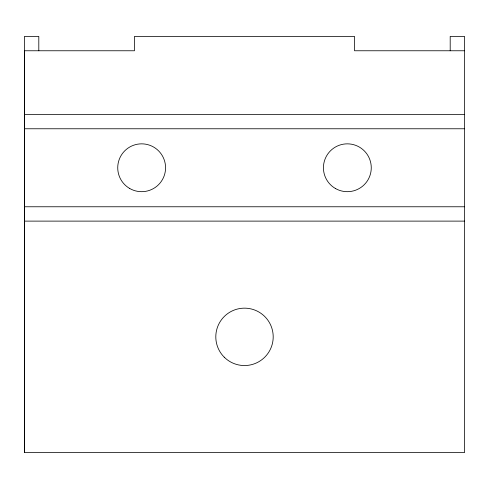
<?xml version="1.0" encoding="UTF-8"?>
<svg xmlns="http://www.w3.org/2000/svg" width="489" height="489" viewBox="0 0 489 489"><rect width="100%" height="100%" fill="white"/><g stroke="black" fill="none" stroke-linecap="round" stroke-linejoin="round"><path stroke-width="0.73" d="M464.55 50.764L354.525 50.764L354.525 36.412L134.475 36.412L134.475 50.764L24.45 50.764L24.45 452.588L464.55 452.588L464.55 36.412L450.198 36.412L450.198 50.764M24.45 114.414L464.55 114.414M24.45 128.766L464.55 128.766M24.45 206.768L464.55 206.768M24.45 221.114L464.55 221.114M38.802 50.764L38.802 36.412L24.45 36.412L24.45 452.588M129.695 188.479A23.918 23.918 0 0 0 165.569 167.764A23.918 23.918 0 0 0 129.695 147.048A23.918 23.918 0 0 0 129.695 188.479M335.393 188.479A23.918 23.918 0 0 0 371.267 167.764A23.918 23.918 0 0 0 335.393 147.048A23.918 23.918 0 0 0 335.393 188.479M224.249 357.19A28.704 28.704 0 0 0 272.239 344.225A28.704 28.704 0 0 0 237.018 309.146A28.704 28.704 0 0 0 224.249 357.19"/></g></svg>
